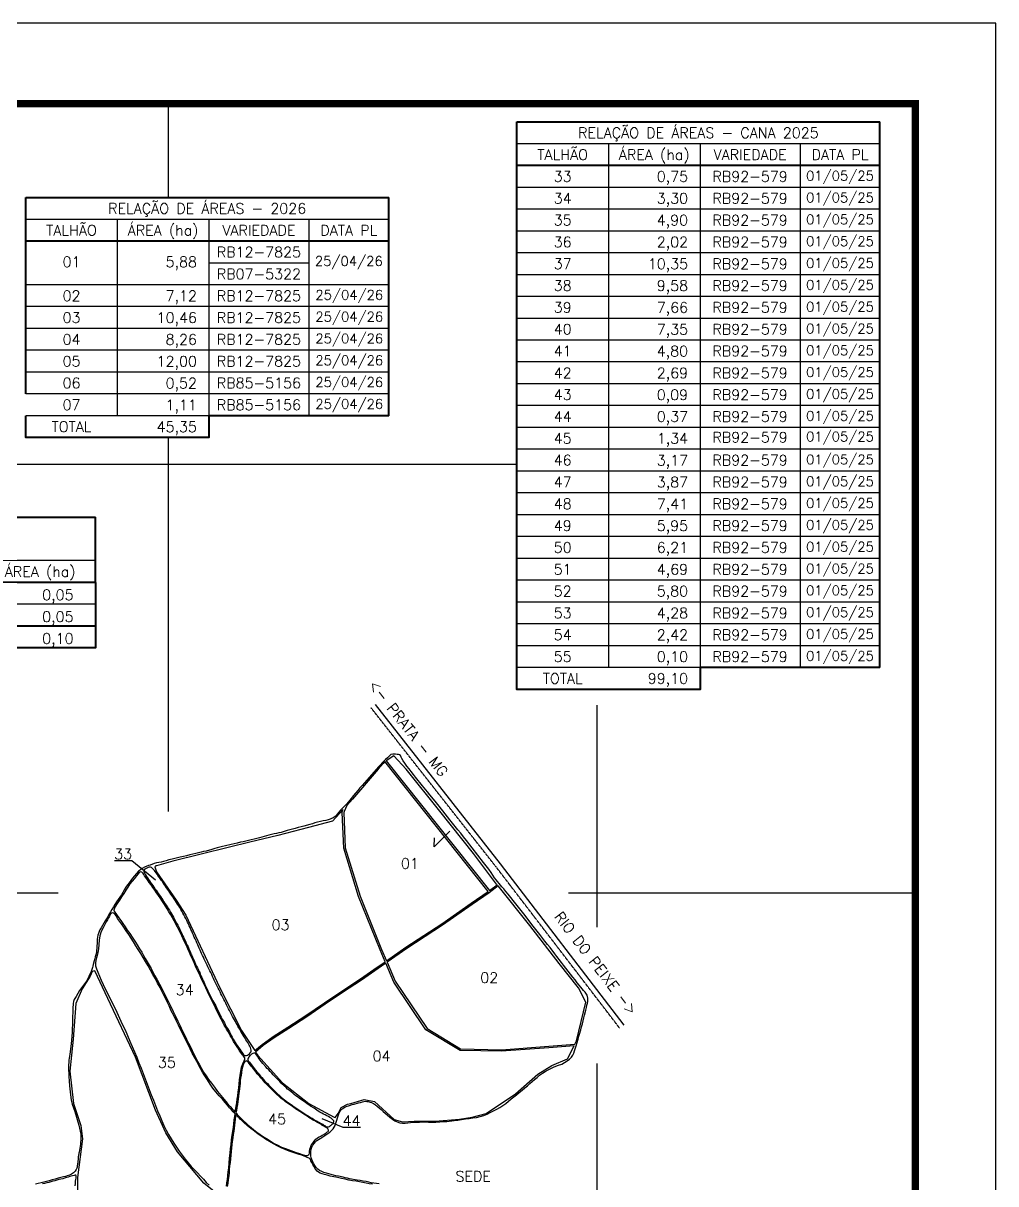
# Model space of a CAD drawing. Header units: millimetres. Extents: x 729593 to 732743, y 7839267 to 7843722.
# Drawn here: x 730929 to 732743, y 7841558 to 7843722 of the extents above; entities that cross this region are included whole.
import ezdxf
from ezdxf.enums import TextEntityAlignment as Align

# ---------------------------------------------------------------- set-up
doc = ezdxf.new("R2010")
doc.units = ezdxf.units.MM
doc.linetypes.add('HIDDEN', pattern=[0.375, 0.25, -0.125])
doc.linetypes.add('LIN0', pattern=[0])
for name, color, linetype in [('0114001001', 1, 'Continuous'), ('0114001001001', 5, 'Continuous'), ('0114001001002', 5, 'Continuous'), ('0114001001003', 5, 'Continuous'), ('0114001001004', 5, 'Continuous'), ('0114001001005', 5, 'Continuous'), ('0114001001033', 5, 'Continuous'), ('0114001001034', 5, 'Continuous'), ('0114001001035', 5, 'Continuous'), ('0114001001037', 5, 'Continuous'), ('0114001001044', 5, 'Continuous'), ('0114001001045', 5, 'Continuous'), ('0114001001046', 5, 'Continuous'), ('ESTRADA', 1, 'HIDDEN'), ('MALHA', 8, 'Continuous'), ('MARGEM', 5, 'Continuous'), ('QUADRO_DE_AREAS_CANA_2025', 7, 'Continuous'), ('QUADRO_DE_AREAS_CANA_ANTIGA', 7, 'Continuous'), ('QUADRO_DE_AREAS_COMPLEMENTARES', 7, 'Continuous'), ('TEXTO', 7, 'Continuous')]:
    doc.layers.add(name, color=color, linetype=linetype)
doc.styles.add('ROMANS', font='romans')
doc.styles.add('Simplex', font='simplex.shx')

msp = doc.modelspace()

# ---------------------------------------------------------------- linework, layer by layer
for p, q in [((731725, 7842215.3), (731695.6, 7842185.9)), ((731695.6, 7842185.9), (731696.4, 7842203.1))]:
    msp.add_line(p, q)
at = {"layer": '0114001001', "color": 1}
msp.add_lwpolyline([(731592.9, 7841557.5), (731588.2, 7841558.3), (731583.3, 7841559), (731578.4, 7841559.6), (731573.6, 7841560.6), (731568.6, 7841561.6), (731563.4, 7841562.6), (731557.9, 7841563.5), (731552.1, 7841564.5), (731537.9, 7841567), (731533.8, 7841567.8), (731529.8, 7841568.8), (731525.8, 7841569.7), (731517, 7841571.6), (731512.5, 7841572.7), (731503.6, 7841574.9), (731499, 7841576), (731494.6, 7841577.3), (731490.2, 7841578.8), (731485.9, 7841580.4), (731482, 7841582.5), (731478.5, 7841585), (731475.4, 7841588.1), (731473, 7841591.4), (731471, 7841594.9), (731469.2, 7841598.7), (731467.6, 7841602.6), (731466.5, 7841606.3), (731465.7, 7841610), (731465.4, 7841613.9), (731465.7, 7841618), (731466.4, 7841622.1), (731467.6, 7841626), (731469.4, 7841629.7), (731471.7, 7841633), (731474.4, 7841635.9), (731477.1, 7841638.4), (731480, 7841640.4), (731483, 7841642.2), (731486.4, 7841644.2), (731490.1, 7841646.5), (731493.7, 7841648.9), (731497.4, 7841651.4), (731501, 7841654.1), (731504.4, 7841656.9), (731507.1, 7841659.9), (731509.3, 7841663.1), (731511.1, 7841666.5), (731511.8, 7841668.7), (731513.1, 7841672.6), (731514.3, 7841676.5), (731515.6, 7841680.3), (731516.8, 7841684.4), (731518, 7841688.2), (731519.1, 7841691), (731520.4, 7841693.3), (731522.1, 7841695.6), (731524.2, 7841697.6), (731527.1, 7841699.5), (731529.9, 7841700.9), (731531.8, 7841701.7), (731533.7, 7841702.3), (731535.9, 7841703.1), (731539.8, 7841704.4), (731542.7, 7841705.2), (731546.3, 7841706.2), (731554.4, 7841708.3), (731558.4, 7841709.4), (731561.9, 7841710.4), (731564.6, 7841711.2), (731567.7, 7841711.5), (731570.3, 7841711.2), (731572.5, 7841710.9), (731574.4, 7841710.6), (731576.3, 7841710.1), (731579.1, 7841709.1), (731582.7, 7841707.4), (731586.2, 7841704.9), (731589.7, 7841702.1), (731593.2, 7841699.2), (731596.6, 7841695.9), (731600.4, 7841692.6), (731604.6, 7841689), (731608.8, 7841685.4), (731613.2, 7841681.8), (731617.7, 7841678.4), (731622.2, 7841675.3), (731627, 7841672.9), (731631.8, 7841671.4), (731636.6, 7841670.6), (731641.5, 7841670.5), (731646.5, 7841671), (731651.5, 7841671.9), (731656.7, 7841672.5), (731668.3, 7841672.8), (731674.2, 7841673), (731679.7, 7841673), (731685.4, 7841672.7), (731691.7, 7841672.6), (731698.8, 7841672.7), (731706.1, 7841673), (731712.8, 7841673.5), (731719.3, 7841674), (731732.8, 7841675.5), (731740, 7841676.5), (731747, 7841677.6), (731754.1, 7841678.6), (731761.1, 7841679.4), (731768.1, 7841680.3), (731775, 7841681.4), (731781.8, 7841683), (731788.3, 7841684.9), (731794.4, 7841687.4), (731800.4, 7841690.3), (731806.3, 7841693.7), (731812.4, 7841696.9), (731818.2, 7841700.1), (731823.9, 7841703.7), (731829.3, 7841707.6), (731834.7, 7841711.7), (731839.6, 7841716), (731844.3, 7841720), (731849.1, 7841723.6), (731854.1, 7841727.6), (731859.6, 7841732.2), (731865.1, 7841736.5), (731869.9, 7841740.6), (731874.1, 7841744.6), (731878.4, 7841748.3), (731882.9, 7841752.2), (731887.6, 7841756), (731892.5, 7841759.9), (731897.6, 7841763.7), (731903, 7841767.2), (731908.2, 7841770.3), (731913.4, 7841772.9), (731918.1, 7841775), (731922.8, 7841776.7), (731927.9, 7841778.7), (731933.6, 7841781), (731939.1, 7841783.7), (731944.1, 7841786.7), (731948.4, 7841790), (731951.9, 7841793.7), (731954.6, 7841797.6), (731956.5, 7841801.3), (731957.7, 7841805.6), (731960.9, 7841815.2), (731962.3, 7841821.2), (731964.2, 7841827.1), (731965.9, 7841833), (731967.5, 7841838.8), (731969.1, 7841844.6), (731970.7, 7841850.3), (731972.3, 7841856), (731973.6, 7841861.7), (731974.8, 7841867.2), (731976, 7841872.2), (731978.5, 7841881.6), (731979.7, 7841886.3), (731980.6, 7841890.8), (731981.5, 7841894.2), (731982.6, 7841897.5), (731982.5, 7841903.9), (731981.3, 7841909.7), (731977.7, 7841915.2), (731976.1, 7841916.4), (731974.3, 7841918.3), (731971.9, 7841921), (731969.2, 7841924.2), (731966, 7841928), (731962.4, 7841932.6), (731958.5, 7841937.8), (731954.4, 7841943.2), (731950.1, 7841948.8), (731945.6, 7841954.4), (731941.1, 7841960), (731936.8, 7841965.2), (731933, 7841970.5), (731928.9, 7841975.9), (731924.8, 7841981.4), (731920.6, 7841986.8), (731912.1, 7841998.2), (731907.3, 7842004.2), (731902.5, 7842010.3), (731892.9, 7842022.4), (731883.1, 7842035.1), (731878.1, 7842041.5), (731873.1, 7842048), (731862.9, 7842060.9), (731852.9, 7842073.8), (731848.1, 7842079.9), (731843.4, 7842085.7), (731838.7, 7842091.8), (731834, 7842097.7), (731829.6, 7842103.1), (731825.6, 7842107.5), (731822.2, 7842111.2), (731819.4, 7842114.6), (731816.8, 7842118), (731814.2, 7842121.2), (731811.5, 7842124.5), (731808.6, 7842128.3), (731801.8, 7842138.3), (731797.5, 7842144.2), (731792.9, 7842150.5), (731787.9, 7842157), (731766.4, 7842184.4), (731755.8, 7842198.1), (731750.6, 7842204.8), (731745.3, 7842211.5), (731740, 7842218.1), (731724.9, 7842236.6), (731720.4, 7842242.1), (731716.1, 7842247.7), (731711.6, 7842253.5), (731702.3, 7842265.3), (731697.5, 7842271.3), (731687.7, 7842282.9), (731683, 7842288.7), (731674.1, 7842299.8), (731661, 7842316.1), (731656.9, 7842321.3), (731652.9, 7842326.4), (731648.8, 7842331.5), (731644.8, 7842336.8), (731641.1, 7842341.9), (731637.9, 7842346.6), (731635.5, 7842350.6), (731634, 7842353.6), (731632.7, 7842356.5), (731631.2, 7842357.5), (731629.1, 7842358.1), (731626.5, 7842358.4), (731623.8, 7842358.7), (731621.3, 7842358.8), (731618.6, 7842358.7), (731615.2, 7842358.1), (731611.9, 7842355.3), (731608.4, 7842352.2), (731605.1, 7842349.1), (731601.8, 7842345.9), (731598.7, 7842342.7), (731595.6, 7842339.2), (731591.9, 7842335.2), (731587.6, 7842330.4), (731583.3, 7842325.5), (731574.7, 7842315.7), (731570.4, 7842310.7), (731561.6, 7842300.7), (731557.3, 7842295.9), (731553.1, 7842291.1), (731548.9, 7842286.3), (731545, 7842281.7), (731538.3, 7842273.4), (731535.5, 7842269.5), (731532.5, 7842266), (731529, 7842262.5), (731525.2, 7842258.7), (731521.5, 7842254.9), (731518.1, 7842251), (731515.6, 7842247.7), (731513.1, 7842244.7), (731510.8, 7842242.5), (731509.1, 7842241.3), (731507.2, 7842240.3), (731506.1, 7842239.7), (731504.3, 7842238.7), (731501.6, 7842237.7), (731497.9, 7842236.6), (731493.4, 7842235.4), (731488.5, 7842234.3), (731483.4, 7842233.1), (731478.1, 7842232), (731473.2, 7842230.6), (731468.5, 7842229.3), (731463.6, 7842227.9), (731452.9, 7842224.9), (731447.4, 7842223.4), (731442.1, 7842222), (731436.7, 7842220.5), (731426.2, 7842217.8), (731421.7, 7842216.5), (731417.9, 7842215.3), (731414.1, 7842214.3), (731410.1, 7842213.1), (731405.9, 7842212), (731401.4, 7842211.1), (731397.1, 7842210.3), (731392.2, 7842209.3), (731387.3, 7842207.9), (731382.7, 7842206.7), (731370.2, 7842203.2), (731365.1, 7842201.8), (731359.9, 7842200.7), (731354.6, 7842199.3), (731349.4, 7842197.9), (731344.7, 7842196.8), (731339.7, 7842195.7), (731334.3, 7842194.7), (731328.5, 7842193.2), (731322.6, 7842191.5), (731317, 7842190.2), (731306.2, 7842187.8), (731300.8, 7842186.5), (731295.7, 7842185.2), (731291, 7842184), (731286.3, 7842182.8), (731281.1, 7842181.2), (731270.5, 7842178.3), (731265.5, 7842177.1), (731260.9, 7842176.1), (731256.3, 7842175), (731251.1, 7842173.9), (731245.6, 7842172.3), (731239.7, 7842170.9), (731233.8, 7842169.6), (731227.9, 7842168.2), (731222.2, 7842166.9), (731212, 7842164.5), (731206.7, 7842163.3), (731201, 7842161.8), (731195.6, 7842160.1), (731190.8, 7842158.8), (731186.3, 7842157.8), (731182.2, 7842157), (731178, 7842156), (731173.7, 7842154.8), (731165.9, 7842152.2), (731163, 7842151.3), (731159.5, 7842150.1), (731155.2, 7842148.2), (731151.3, 7842146), (731147.6, 7842143.4), (731144.1, 7842140.5), (731140.6, 7842136.6), (731136.9, 7842132.2), (731133.2, 7842127.6), (731129.8, 7842123.2), (731126.6, 7842119.2), (731123.6, 7842115.3), (731120.4, 7842111), (731117.4, 7842106.2), (731114.8, 7842101.2), (731112.2, 7842096.5), (731109.3, 7842092.1), (731106.4, 7842087.6), (731103.2, 7842083.3), (731100, 7842078.8), (731097.3, 7842074.3), (731094.5, 7842069.5), (731091.8, 7842064.6), (731089.1, 7842059.9), (731086.8, 7842055.7), (731084.5, 7842051.7), (731082.1, 7842047.9), (731079.5, 7842043.7), (731074.4, 7842035), (731072.3, 7842031.2), (731070.7, 7842027.9), (731069.4, 7842024.7), (731068.4, 7842021.4), (731067.6, 7842017.4), (731067.3, 7842013.5), (731067, 7842005.6), (731066.6, 7842001.3), (731066.4, 7841997), (731066.1, 7841992.8), (731065.6, 7841988.8), (731064.6, 7841984.8), (731063.6, 7841981), (731062.4, 7841977), (731061.2, 7841973.3), (731059.5, 7841966.5), (731058.8, 7841963.7), (731058.1, 7841961.3), (731056.2, 7841955.2), (731055, 7841951.8), (731053.6, 7841948.6), (731052.4, 7841945.8), (731050.4, 7841941.1), (731047.2, 7841935.7), (731034.3, 7841918.4), (731027.6, 7841906.7), (731024.1, 7841901.2), (731022.9, 7841897.6), (731022.4, 7841893.6), (731021.9, 7841884.4), (731020.4, 7841839.6), (731018.6, 7841818.6), (731016, 7841799.1), (731014, 7841788.2), (731013.6, 7841775), (731014, 7841757.9), (731015.7, 7841740.3), (731017.2, 7841723.3), (731018.4, 7841714.4), (731020.7, 7841705.9), (731025.5, 7841692.3), (731032.6, 7841666.9), (731036.8, 7841650.2), (731036.9, 7841642.8), (731035.8, 7841631.7), (731033.2, 7841616.7), (731033.1, 7841614.9), (731032.7, 7841612.6), (731032.5, 7841610.7), (731031.8, 7841607.6), (731031.4, 7841604.2), (731031.1, 7841598.7), (731030.8, 7841596.5), (731030.6, 7841594.8), (731030.4, 7841592.8), (731030, 7841590.8), (731029.7, 7841588.8), (731028.9, 7841586.5), (731027.7, 7841584), (731025.9, 7841581.2), (731022.8, 7841578.3), (731019, 7841575.7), (731015.2, 7841573.8), (731011.4, 7841572.4), (731007.8, 7841571.3), (731004, 7841570.3), (730999.4, 7841569.3), (730994.2, 7841568), (730988.8, 7841566.4), (730983.2, 7841564.8), (730977.8, 7841563.1), (730972.6, 7841561.6), (730967.4, 7841560.4), (730962.3, 7841559.1), (730957.3, 7841558), (730952.3, 7841556.8)], dxfattribs=at)
at = {"layer": '0114001001001'}
for points in [[(731606, 7842346.7), (731799.1, 7842104.9), (731813.1, 7842115.5), (731812.2, 7842116.7), (731769.1, 7842173.7), (731706.3, 7842252.8), (731643.2, 7842331.1), (731620.7, 7842355.8)], [(731603.4, 7842345.2), (731600.5, 7842341.6), (731591.4, 7842331), (731543.6, 7842275.1), (731533, 7842263.5), (731527.6, 7842252.1), (731527.1, 7842250), (731530, 7842184.3), (731557.6, 7842094.2), (731597.5, 7841994.9), (731606.6, 7841973.7), (731642.8, 7841998.7), (731709.8, 7842042.6), (731764.7, 7842080.9), (731796.7, 7842103)]]:
    msp.add_lwpolyline(points, close=True, dxfattribs=at)
at = {"layer": '0114001001002'}
msp.add_lwpolyline([(731958.3, 7841818.2), (731961.5, 7841824.5), (731978.9, 7841896.4), (731964.7, 7841923.2), (731929, 7841968.3), (731874.3, 7842039.3), (731815, 7842113.2), (731798.5, 7842100.6), (731766.4, 7842078.5), (731711.4, 7842040.1), (731644.5, 7841996.2), (731607.8, 7841970.9), (731623.1, 7841935.3), (731682.7, 7841847.1), (731745, 7841809.1), (731821.5, 7841807.7), (731909.5, 7841814)], close=True, dxfattribs=at)
at = {"layer": '0114001001003'}
msp.add_lwpolyline([(731604.1, 7841971.9), (731594.7, 7841993.8), (731554.7, 7842093.2), (731527, 7842183.8), (731524.1, 7842250.3), (731524.8, 7842253.1), (731526.1, 7842256), (731506.1, 7842234), (731461.2, 7842222.2), (731404.2, 7842207.4), (731352.1, 7842194.6), (731311.4, 7842184.7), (731261.2, 7842172.3), (731208.5, 7842159.3), (731177.9, 7842150.9), (731176.7, 7842150.5), (731174.7, 7842148.8), (731177.6, 7842139.3), (731214.3, 7842086.8), (731232.5, 7842058.6), (731295.1, 7841924.2), (731336.6, 7841843.3), (731360.9, 7841805.9), (731374.8, 7841817.7), (731395.7, 7841832.1), (731422.8, 7841849.5), (731456.6, 7841871.3), (731490.9, 7841895.3), (731523.3, 7841916.9), (731558.3, 7841939.7), (731589.5, 7841961.9)], close=True, dxfattribs=at)
at = {"layer": '0114001001004'}
msp.add_lwpolyline([(731956.8, 7841815.1), (731909.8, 7841811), (731821.5, 7841804.7), (731744.1, 7841806.2), (731680.5, 7841844.9), (731620.4, 7841933.9), (731605.3, 7841969.1), (731591.2, 7841959.4), (731560, 7841937.2), (731524.9, 7841914.4), (731492.6, 7841892.9), (731458.2, 7841868.9), (731424.5, 7841847), (731397.3, 7841829.6), (731376.7, 7841815.3), (731362.6, 7841803.4), (731367, 7841796.7), (731412.7, 7841746.2), (731461.9, 7841707.2), (731508.9, 7841681.8), (731511.1, 7841681.5), (731516.4, 7841688.7), (731518.5, 7841692.4), (731522.5, 7841700.1), (731534.3, 7841706.4), (731540.3, 7841707.3), (731564.9, 7841714.8), (731584.7, 7841710.9), (731621.2, 7841677.8), (731636.9, 7841673.4), (731658.7, 7841674.3), (731697.8, 7841674.3), (731742.9, 7841678.4), (731766.9, 7841681.6), (731792.8, 7841688.6), (731847.2, 7841725.2), (731889.1, 7841761.8), (731915, 7841778), (731944.4, 7841790.4)], close=True, dxfattribs=at)
at = {"layer": '0114001001005'}
msp.add_lwpolyline([(731297.7, 7841533.1), (731266.3, 7841558.8), (731216.7, 7841617.4), (731195.3, 7841652.4), (731175.8, 7841695), (731138.3, 7841793.8), (731086.9, 7841903), (731062.4, 7841954.5), (731057.5, 7841953.8), (731054.1, 7841944.7), (731038.9, 7841921.2), (731027.2, 7841894.1), (731022.3, 7841827.4), (731016.3, 7841767.7), (731023.1, 7841707.5), (731036.7, 7841666), (731040, 7841641.2), (731030.6, 7841569), (731029.5, 7841508.5)], dxfattribs=at)
at = {"layer": '0114001001033'}
msp.add_lwpolyline([(731347.4, 7841797.3), (731349.3, 7841798.7), (731351.1, 7841800.2), (731352.6, 7841801.8), (731353.7, 7841803.3), (731354.4, 7841804.9), (731354.5, 7841807), (731354, 7841809.4), (731353.2, 7841811.5), (731352.4, 7841813), (731351.6, 7841814.5), (731350.6, 7841816.4), (731349.3, 7841818.6), (731347.9, 7841821), (731346.2, 7841823.5), (731344.5, 7841826.2), (731342.9, 7841829), (731341.2, 7841831.8), (731339.3, 7841834.9), (731337.5, 7841837.9), (731335.8, 7841840.7), (731334.3, 7841843.4), (731332.9, 7841845.9), (731331.4, 7841848.5), (731329.7, 7841851.5), (731328.1, 7841854.6), (731326.5, 7841857.4), (731324.9, 7841860.4), (731323.2, 7841863.3), (731321.5, 7841866.5), (731319.6, 7841869.9), (731317.8, 7841873.4), (731315.8, 7841877.1), (731313.9, 7841880.7), (731312.1, 7841884.2), (731310.4, 7841887.8), (731308.6, 7841891.2), (731306.9, 7841894.7), (731305.2, 7841898.1), (731303.4, 7841901.6), (731301.5, 7841905.1), (731299.7, 7841908.6), (731298, 7841912.1), (731296.3, 7841915.6), (731294.6, 7841919.1), (731292.7, 7841922.7), (731290.8, 7841926.3), (731289, 7841930), (731287.3, 7841933.6), (731285.5, 7841937.1), (731283.9, 7841940.7), (731282.4, 7841944.3), (731280.7, 7841947.9), (731279, 7841951.5), (731277.2, 7841955), (731275.5, 7841958.6), (731273.7, 7841962.1), (731272, 7841965.6), (731270.3, 7841969.1), (731268.6, 7841972.7), (731266.9, 7841976.3), (731265.2, 7841980.1), (731263.5, 7841983.6), (731261.9, 7841986.9), (731260.4, 7841990.2), (731258.9, 7841993.6), (731257.5, 7841996.9), (731256.1, 7842000.1), (731254.7, 7842003.4), (731253.2, 7842006.9), (731251.6, 7842010.5), (731250, 7842014.2), (731248.3, 7842017.9), (731246.8, 7842021.6), (731245.1, 7842025.3), (731243.5, 7842028.8), (731241.9, 7842032.2), (731240.4, 7842035.6), (731238.8, 7842039), (731237.2, 7842042.4), (731235.6, 7842045.7), (731234.1, 7842049), (731232.5, 7842052.4), (731230.8, 7842055.8), (731228.9, 7842059), (731227, 7842062.4), (731225, 7842065.9), (731223, 7842069.4), (731221.1, 7842072.8), (731219.2, 7842076), (731217.2, 7842079.1), (731215.1, 7842082.3), (731212.9, 7842085.6), (731210.7, 7842088.9), (731208.6, 7842092), (731206.5, 7842095.1), (731204.6, 7842097.9), (731202.6, 7842100.8), (731200.5, 7842103.8), (731198.4, 7842106.9), (731196.4, 7842109.8), (731194.4, 7842112.6), (731192.6, 7842115.3), (731190.7, 7842118.2), (731188.7, 7842121.2), (731186.6, 7842124.1), (731184.5, 7842127), (731182.5, 7842129.8), (731180.5, 7842132.5), (731178.7, 7842135.2), (731177, 7842137.6), (731175.4, 7842139.8), (731173.8, 7842141.9), (731172.2, 7842143.6), (731170.9, 7842145.2), (731169.6, 7842146.6), (731168.3, 7842147.5), (731166.8, 7842148.1), (731165.3, 7842148.4), (731163.7, 7842148.2), (731162.2, 7842147.7), (731158.7, 7842146), (731156.7, 7842144.7), (731155, 7842143.8), (731154.5, 7842142.8), (731154.1, 7842141.7), (731154.1, 7842141.1), (731154.1, 7842140.1), (731154.7, 7842138.4), (731155.7, 7842136.5), (731157.2, 7842134), (731158.9, 7842131), (731160.8, 7842128.2), (731162.7, 7842125.4), (731164.6, 7842122.7), (731166.6, 7842119.8), (731168.7, 7842117), (731170.7, 7842114), (731172.8, 7842111), (731174.9, 7842108), (731177, 7842105.1), (731179.1, 7842102.2), (731181.1, 7842099.3), (731183.2, 7842096.2), (731185.2, 7842093.2), (731187.2, 7842090.1), (731189.3, 7842087), (731191.5, 7842083.8), (731193.6, 7842080.5), (731195.7, 7842077.3), (731197.7, 7842074.1), (731199.7, 7842070.9), (731201.7, 7842067.8), (731203.6, 7842064.5), (731205.6, 7842061.1), (731207.5, 7842057.8), (731209.3, 7842054.7), (731211.2, 7842051.3), (731213.1, 7842047.7), (731215.3, 7842043.8), (731217.3, 7842039.9), (731219.2, 7842036.1), (731221.3, 7842032.2), (731223.1, 7842028.4), (731224.9, 7842024.7), (731226.5, 7842021), (731228.3, 7842017.4), (731230, 7842013.9), (731231.7, 7842010.2), (731233.4, 7842006.6), (731235.1, 7842002.9), (731236.7, 7841999.3), (731238.1, 7841995.7), (731239.7, 7841992.2), (731240.9, 7841989), (731242, 7841986.6), (731242.9, 7841984.6), (731243.6, 7841983.1), (731244.7, 7841980.5), (731245.9, 7841977.9), (731247.8, 7841973.9), (731249.3, 7841970.5), (731250.7, 7841967.2), (731252.4, 7841963.5), (731254, 7841960.3), (731255.4, 7841957.9), (731256.3, 7841955.9), (731257.3, 7841953.7), (731258.4, 7841951.4), (731259.3, 7841948.8), (731260.6, 7841945.6), (731262.2, 7841942.3), (731263.7, 7841939), (731265.1, 7841936.1), (731266.7, 7841933.1), (731268.2, 7841929.6), (731269.8, 7841925.7), (731271.7, 7841921.8), (731273.7, 7841917.8), (731275.6, 7841913.9), (731277.5, 7841910.2), (731279.2, 7841906.5), (731280.9, 7841902.8), (731282.7, 7841899.1), (731284.6, 7841895.5), (731286.5, 7841892.4), (731288.2, 7841889.4), (731289.8, 7841886.2), (731291.5, 7841882.7), (731293.3, 7841878.9), (731295.1, 7841875.4), (731296.8, 7841871.8), (731298.5, 7841868.3), (731300.4, 7841864.8), (731302.5, 7841861), (731304.3, 7841857.5), (731305.8, 7841854.7), (731307.1, 7841852.4), (731308.5, 7841850), (731310.2, 7841847.2), (731312, 7841844.2), (731313.8, 7841840.9), (731315.5, 7841837.4), (731317.3, 7841834), (731319.1, 7841830.8), (731320.9, 7841827.6), (731322.7, 7841824.5), (731324.7, 7841821.3), (731326.6, 7841818.3), (731328.5, 7841815.3), (731330.6, 7841812.1), (731332.9, 7841808.7), (731334.9, 7841805.5), (731336.8, 7841803), (731338.2, 7841801.1), (731339.3, 7841799.6), (731340.5, 7841798.2), (731342, 7841797.1), (731343.9, 7841796.7), (731345.5, 7841796.7)], close=True, dxfattribs=at)
at = {"layer": '0114001001034'}
msp.add_lwpolyline([(731342.3, 7841788.5), (731342.5, 7841789.8), (731342.6, 7841791), (731342.5, 7841791.7), (731342.3, 7841792.5), (731342, 7841793), (731340.5, 7841795.2), (731339.4, 7841796.8), (731338.4, 7841798.1), (731336.8, 7841800), (731334.6, 7841803.1), (731332, 7841807), (731329.3, 7841811), (731326.8, 7841814.8), (731324.2, 7841818.7), (731321.6, 7841822.7), (731319.5, 7841826.6), (731317.4, 7841830.4), (731315.2, 7841834.2), (731313.1, 7841838.1), (731310.9, 7841842), (731308.4, 7841846.1), (731306.2, 7841849.9), (731304.2, 7841853.6), (731302.2, 7841857.2), (731300.2, 7841860.9), (731298.2, 7841864.8), (731296.2, 7841868.8), (731294.1, 7841872.9), (731292, 7841877.1), (731289.9, 7841881.3), (731287.8, 7841885.6), (731285.8, 7841889.9), (731283.5, 7841894.3), (731281, 7841899.2), (731278.4, 7841904.7), (731275.5, 7841910.4), (731272.7, 7841916.5), (731269.8, 7841922.8), (731266.7, 7841929.3), (731263.7, 7841935.8), (731260.6, 7841942.4), (731257.7, 7841948.9), (731254.5, 7841955.2), (731251.4, 7841961.8), (731248.8, 7841968.4), (731246.2, 7841974.2), (731243.7, 7841979.5), (731241.3, 7841984.3), (731239.2, 7841989.1), (731236.9, 7841994.2), (731234.7, 7841999.2), (731232.4, 7842003.9), (731230, 7842008.9), (731227.6, 7842014.3), (731225, 7842020), (731222.3, 7842025.6), (731219.7, 7842031), (731216.9, 7842036.4), (731213.9, 7842041.9), (731210.7, 7842047.8), (731207.6, 7842053.8), (731204.3, 7842059.5), (731201, 7842065.1), (731197.8, 7842070.6), (731194.5, 7842075.6), (731191.2, 7842080.6), (731187.8, 7842086), (731184.4, 7842090.8), (731181.2, 7842095.6), (731178, 7842100.5), (731174.4, 7842105.5), (731170.9, 7842110.4), (731167.6, 7842115.1), (731164.3, 7842119.8), (731160.7, 7842124.8), (731157.6, 7842129.2), (731155.5, 7842132.2), (731154.1, 7842134.4), (731152.9, 7842136.4), (731151.7, 7842137.8), (731150.2, 7842138.9), (731148.2, 7842139.2), (731145.6, 7842138.4), (731143.3, 7842135.9), (731140.4, 7842131.9), (731136.5, 7842127.2), (731132.3, 7842122.2), (731128.2, 7842116.8), (731124.4, 7842111.1), (731120.6, 7842105.1), (731116.7, 7842099.1), (731112.6, 7842093.1), (731108.5, 7842086.8), (731104.3, 7842080.4), (731100.2, 7842073.8), (731099.6, 7842071.5), (731099.2, 7842071), (731098.8, 7842070.4), (731098.6, 7842069.8), (731098.5, 7842069.1), (731098.4, 7842068.5), (731098.4, 7842067.6), (731098.9, 7842066.3), (731100, 7842064.3), (731101.8, 7842061.6), (731104.6, 7842057.8), (731107.4, 7842053.8), (731111, 7842048.9), (731115, 7842043.1), (731119.1, 7842036.9), (731123.2, 7842030.6), (731128, 7842024.6), (731132.4, 7842017.7), (731137.2, 7842010.3), (731141.8, 7842003.1), (731146.1, 7841996.1), (731150.1, 7841989.6), (731153.2, 7841983.4), (731156.5, 7841977.7), (731160.3, 7841971.6), (731164.1, 7841965.5), (731167.6, 7841959.2), (731171.1, 7841952.6), (731174.8, 7841945.6), (731178.9, 7841938), (731183.2, 7841930), (731187.7, 7841921.8), (731192, 7841913.4), (731196, 7841905), (731200.2, 7841896.7), (731204.5, 7841888.1), (731208.8, 7841879.1), (731213.1, 7841870.2), (731217.5, 7841861.2), (731221.8, 7841852.1), (731225.8, 7841843.5), (731229.9, 7841835.4), (731233.6, 7841827.4), (731237.4, 7841820), (731240.9, 7841812.9), (731244.3, 7841806), (731247.5, 7841799.1), (731250.9, 7841792.4), (731254.5, 7841785.8), (731258.1, 7841779.3), (731261.6, 7841772.6), (731265.3, 7841765.8), (731270.1, 7841759.1), (731274.9, 7841752.2), (731280.2, 7841745.1), (731285.8, 7841737.6), (731291.8, 7841730), (731298, 7841722.5), (731303.9, 7841714.8), (731309.7, 7841707.7), (731315, 7841701.7), (731318.8, 7841697.4), (731321.4, 7841694.6), (731322.8, 7841693), (731323.7, 7841692.1), (731324.5, 7841691.3), (731326.4, 7841702.4), (731327.4, 7841708.8), (731328.3, 7841715.2), (731329.5, 7841721.7), (731330.4, 7841728.8), (731331.1, 7841736.3), (731331.9, 7841744), (731332.8, 7841751.7), (731333.9, 7841759.7), (731335, 7841767.7), (731336.6, 7841775), (731338.7, 7841781.2), (731340.9, 7841785.9)], close=True, dxfattribs=at)
at = {"layer": '0114001001035'}
msp.add_lwpolyline([(731308.4, 7841553.4), (731309.2, 7841559.2), (731309.9, 7841565.7), (731310.8, 7841572.8), (731311.6, 7841580.1), (731312.4, 7841587.6), (731313.2, 7841596.1), (731314, 7841605.3), (731315, 7841614.4), (731315.8, 7841622.8), (731316.8, 7841631), (731317.8, 7841639.6), (731319, 7841648.1), (731320.3, 7841655.7), (731321.1, 7841662.5), (731322, 7841669.3), (731322.8, 7841676.6), (731323.7, 7841683.4), (731324.3, 7841688.2), (731322.9, 7841689.7), (731320.8, 7841692), (731317.6, 7841695.4), (731313.8, 7841699.4), (731310, 7841704), (731305.6, 7841709.2), (731300.6, 7841715.2), (731294.8, 7841721.7), (731288.7, 7841728.8), (731283, 7841736.1), (731277.8, 7841743.6), (731272.6, 7841751.2), (731267.8, 7841758.8), (731263.6, 7841765.9), (731259.7, 7841772.8), (731256.1, 7841779.6), (731252.7, 7841786.5), (731248.8, 7841793.5), (731244.5, 7841801.1), (731240.3, 7841809.4), (731236, 7841817.9), (731231.7, 7841826.7), (731227.6, 7841835.5), (731223.2, 7841844.4), (731218.9, 7841853.3), (731214.4, 7841862.3), (731210, 7841871.4), (731205.4, 7841880.4), (731201.1, 7841889.4), (731196.8, 7841898.2), (731192.6, 7841906.8), (731188.6, 7841915.4), (731184.3, 7841923.6), (731179.8, 7841931.9), (731175.6, 7841940.1), (731171.2, 7841948.2), (731166.7, 7841956.3), (731162, 7841964.2), (731157.4, 7841972), (731153.1, 7841979.7), (731148.5, 7841987.2), (731143.8, 7841994.4), (731139.4, 7842001.7), (731135, 7842008.9), (731130.5, 7842015.8), (731126, 7842022.7), (731121.4, 7842029.5), (731117, 7842036.1), (731112.7, 7842042.2), (731108.6, 7842047.6), (731105.3, 7842052.5), (731102.9, 7842056.5), (731100.8, 7842059.6), (731099.3, 7842061.4), (731097.6, 7842062.5), (731095.7, 7842062.9), (731093.7, 7842062.5), (731091.6, 7842060), (731089.9, 7842056.7), (731088.1, 7842053.4), (731086.3, 7842050.1), (731084.1, 7842046.5), (731081.2, 7842041.4), (731078, 7842035.1), (731074.8, 7842027.9), (731072.3, 7842020.3), (731071, 7842012.3), (731070.4, 7842003.9), (731069.5, 7841995.9), (731068.3, 7841989.1), (731067, 7841983.4), (731065.7, 7841978.8), (731064.5, 7841974.2), (731063.8, 7841969.5), (731064.1, 7841963.9), (731065.6, 7841958.5), (731068.2, 7841952.1), (731071.3, 7841945.1), (731074.5, 7841937.7), (731078.3, 7841929.4), (731082.8, 7841920), (731087.9, 7841909.7), (731093.1, 7841898.9), (731098.5, 7841888.3), (731103.7, 7841877.6), (731108.7, 7841866.5), (731113.9, 7841855.4), (731119, 7841844.5), (731123.7, 7841834), (731128.2, 7841823.7), (731132.6, 7841813.8), (731136.8, 7841803.8), (731141, 7841793.6), (731144.9, 7841783.4), (731148.9, 7841773.2), (731152.7, 7841763.1), (731156.4, 7841753.1), (731160.3, 7841743.2), (731164.2, 7841733.2), (731168, 7841723.3), (731172, 7841713.3), (731175.9, 7841703.5), (731179.7, 7841693.7), (731183.7, 7841684.4), (731187.6, 7841675.2), (731191.7, 7841666.5), (731195.9, 7841657.9), (731200.4, 7841649.3), (731205.3, 7841641.2), (731210.2, 7841633.4), (731215.3, 7841625.9), (731220.3, 7841618.3), (731225.6, 7841610.8), (731231, 7841603.5), (731236.8, 7841596.6), (731242.6, 7841590.1), (731248.3, 7841584), (731254.3, 7841578), (731260.1, 7841572.1), (731265.5, 7841565.9), (731270.7, 7841560), (731275.8, 7841554.7)], dxfattribs=at)
at = {"layer": '0114001001037'}
msp.add_lwpolyline([(731026.2, 7841553.7), (731026.5, 7841558.3), (731026.9, 7841562.3), (731027.4, 7841565.6), (731027.8, 7841568.2), (731028, 7841569.8), (731028.1, 7841571.3), (731027.9, 7841572.6), (731027.4, 7841573.6), (731026.2, 7841573.9), (731023.9, 7841573.3), (731021.3, 7841572.6), (731018.7, 7841571.8), (731016, 7841570.9), (731013.1, 7841570), (731009.8, 7841569.1), (731006.3, 7841568.2), (731002.7, 7841567.1), (730999, 7841566.2), (730995.4, 7841565.3), (730991.8, 7841564.4), (730988.1, 7841563.3), (730984.4, 7841562.3), (730980.6, 7841561.1), (730976.7, 7841560.1), (730972.9, 7841559.2), (730969, 7841558.3), (730965.2, 7841557.4)], dxfattribs=at)
at = {"layer": '0114001001044'}
msp.add_lwpolyline([(731362.2, 7841800.6), (731361, 7841801.2), (731359.5, 7841801.3), (731357.7, 7841800.9), (731356, 7841800), (731354.9, 7841799.3), (731354.5, 7841799), (731353.7, 7841798.4), (731353, 7841797.7), (731352, 7841796.7), (731350.7, 7841795.1), (731349.7, 7841793.6), (731348.9, 7841792), (731348.4, 7841790.5), (731348.4, 7841789), (731348.7, 7841787.7), (731349.6, 7841786.1), (731351.1, 7841784.3), (731355.2, 7841779.4), (731357.1, 7841777), (731358.9, 7841774.6), (731362.6, 7841769.3), (731364.8, 7841766.7), (731367.1, 7841764.1), (731369.4, 7841761.3), (731371.8, 7841758.5), (731374.3, 7841755.6), (731376.9, 7841752.7), (731379.4, 7841749.7), (731382, 7841747), (731384.7, 7841744.5), (731387.2, 7841741.7), (731389.7, 7841739.1), (731394.7, 7841733.8), (731397.3, 7841731.3), (731399.9, 7841728.9), (731402.5, 7841726.7), (731407.6, 7841721.7), (731410.5, 7841719.3), (731413.5, 7841716.8), (731416.4, 7841714.4), (731419.2, 7841712.2), (731422.3, 7841710), (731425.5, 7841707.7), (731431.7, 7841703.3), (731434.7, 7841701.1), (731437.5, 7841699.2), (731443, 7841695.3), (731445.8, 7841693.6), (731448.7, 7841691.8), (731451.5, 7841690), (731454.3, 7841688.1), (731457.1, 7841686.4), (731459.7, 7841684.7), (731462.3, 7841683), (731465.1, 7841681.4), (731467.9, 7841679.7), (731470.6, 7841678.1), (731473.4, 7841676.5), (731476.3, 7841674.8), (731485, 7841669.8), (731487.8, 7841668.5), (731490, 7841667.2), (731491.5, 7841666.1), (731492.8, 7841665), (731495.1, 7841663.7), (731496, 7841663.6), (731496.9, 7841663.7), (731497.9, 7841663.9), (731498.8, 7841664.1), (731500.2, 7841664.7), (731501.5, 7841665.5), (731502.1, 7841666), (731502.7, 7841666.4), (731503.5, 7841666.9), (731504.3, 7841667.6), (731505.3, 7841668.5), (731506.4, 7841669.6), (731507.4, 7841670.8), (731508.2, 7841671.9), (731508.8, 7841673.6), (731508.3, 7841675.1), (731507.3, 7841676.5), (731505.6, 7841678.2), (731503.5, 7841679.7), (731501.3, 7841681.2), (731498.5, 7841682.8), (731495.5, 7841684.4), (731492.4, 7841686), (731489.2, 7841687.7), (731485.9, 7841689.5), (731482.7, 7841691.4), (731479.6, 7841693.2), (731476.8, 7841695), (731474.3, 7841696.7), (731471.6, 7841698.5), (731465.3, 7841702.5), (731462.1, 7841704.6), (731458.8, 7841706.8), (731455.8, 7841708.9), (731443.7, 7841717.3), (731440.7, 7841719.5), (731437.7, 7841721.8), (731434.8, 7841724), (731431.8, 7841726.4), (731428.8, 7841729), (731425.6, 7841731.6), (731422.4, 7841734.3), (731419.4, 7841736.9), (731416.5, 7841739.7), (731410.6, 7841745.3), (731407.7, 7841748.4), (731404.6, 7841751.5), (731395.5, 7841760.8), (731392.6, 7841763.9), (731389.9, 7841766.9), (731387.2, 7841769.9), (731384.5, 7841772.9), (731382, 7841775.9), (731376.4, 7841782), (731373.7, 7841785), (731371.4, 7841788), (731369.2, 7841790.8), (731367.4, 7841793.4), (731365.9, 7841795.7), (731364.5, 7841797.9), (731363.3, 7841799.7)], close=True, dxfattribs=at)
at = {"layer": '0114001001045'}
msp.add_lwpolyline([(731326.7, 7841694.2), (731325.7, 7841690), (731327, 7841688.6), (731328.5, 7841686.9), (731330.9, 7841684.1), (731333.9, 7841681.3), (731336.9, 7841678.4), (731340.3, 7841675), (731344.3, 7841671.2), (731348.8, 7841667.1), (731354.1, 7841662.8), (731359.4, 7841658.3), (731365.1, 7841653.9), (731371, 7841649.3), (731377.4, 7841645.3), (731384, 7841641.3), (731390.6, 7841637.1), (731397.2, 7841633), (731404.2, 7841629.4), (731411.2, 7841626.1), (731418.5, 7841623.4), (731438.6, 7841615.9), (731444.5, 7841613.8), (731449.7, 7841612), (731454, 7841610.8), (731456.9, 7841610.2), (731459.2, 7841610.1), (731460.7, 7841610.7), (731461.6, 7841611.4), (731462.5, 7841612.5), (731463.1, 7841614.4), (731463.2, 7841615.3), (731463.3, 7841618.6), (731464, 7841622), (731464.9, 7841625.3), (731466.1, 7841628.7), (731467.7, 7841631.8), (731469.8, 7841634.8), (731472.3, 7841637.7), (731475.1, 7841640.6), (731478, 7841643), (731481, 7841644.9), (731484.2, 7841646.5), (731487.1, 7841648.2), (731489.9, 7841649.8), (731492.1, 7841651.3), (731494.1, 7841652.6), (731495.5, 7841653.6), (731496.8, 7841654.6), (731498.2, 7841655.4), (731498.7, 7841656.1), (731498.7, 7841656.8), (731498.7, 7841657.8), (731498.3, 7841658.9), (731497.9, 7841659.6), (731497.2, 7841660.3), (731496.4, 7841661.1), (731495.5, 7841661.7), (731494.4, 7841662.4), (731493, 7841663.2), (731491.7, 7841664), (731490.1, 7841664.8), (731488.4, 7841665.9), (731486.3, 7841667.2), (731484.1, 7841668.6), (731481.7, 7841670), (731479.2, 7841671.4), (731476.6, 7841672.7), (731474.1, 7841674.1), (731471.5, 7841675.6), (731469, 7841677.1), (731466.4, 7841678.6), (731464, 7841680.1), (731461.6, 7841681.7), (731459.2, 7841683.2), (731456.7, 7841684.8), (731454.2, 7841686.5), (731451.7, 7841688.3), (731449.1, 7841689.9), (731446.5, 7841691.5), (731443.9, 7841693.1), (731441.4, 7841694.7), (731439, 7841696.4), (731436.7, 7841698.1), (731434.2, 7841699.8), (731431.6, 7841701.7), (731428.9, 7841703.6), (731426.1, 7841705.6), (731423.3, 7841707.5), (731420.5, 7841709.4), (731417.9, 7841711.3), (731415.2, 7841713.3), (731412.4, 7841715.4), (731409.8, 7841717.5), (731407.3, 7841719.7), (731405.1, 7841721.6), (731402.8, 7841723.6), (731400.4, 7841725.8), (731397.7, 7841728.5), (731395, 7841731.4), (731392, 7841734.3), (731389.1, 7841737.3), (731386.1, 7841740.2), (731383.2, 7841743.2), (731380.5, 7841746.1), (731377.9, 7841749.1), (731375.2, 7841751.9), (731372.7, 7841754.7), (731370.3, 7841757.5), (731368, 7841760.1), (731365.7, 7841762.8), (731363.5, 7841765.7), (731361.4, 7841768.6), (731359.1, 7841771.4), (731356.9, 7841774.2), (731354.6, 7841777), (731352.5, 7841779.7), (731350.6, 7841782.1), (731349.4, 7841783.7), (731348.3, 7841784.9), (731347.6, 7841785.9), (731347, 7841786.3), (731346.2, 7841786.6), (731345.4, 7841786.8), (731344.2, 7841786.5), (731343.1, 7841785.5), (731342.3, 7841784.6), (731341.3, 7841783.1), (731339.7, 7841779.3), (731338.3, 7841775.1), (731337.2, 7841770.2), (731336.3, 7841765), (731335.4, 7841759.6), (731334.7, 7841754.4), (731334.1, 7841749.5), (731333.6, 7841744.7), (731333.2, 7841739.9), (731332.7, 7841735), (731331.9, 7841730.3), (731331.3, 7841725.7), (731330.8, 7841720.8), (731330.2, 7841715.7), (731329.4, 7841710.7), (731328.6, 7841705.3), (731327.7, 7841699.8)], close=True, dxfattribs=at)
at = {"layer": '0114001001046'}
msp.add_lwpolyline([(731580.4, 7841556.6), (731574.7, 7841557.8), (731568.8, 7841559), (731562.7, 7841560.2), (731556.6, 7841561.4), (731550.2, 7841562.3), (731543.5, 7841563.4), (731536.7, 7841564.6), (731529.7, 7841565.9), (731522.6, 7841567.4), (731515.5, 7841569), (731508.5, 7841570.5), (731502, 7841572.1), (731496.1, 7841573.6), (731490.9, 7841575), (731486.5, 7841576.4), (731482.9, 7841577.7), (731479.9, 7841579.3), (731477.4, 7841581.3), (731475.2, 7841584), (731473, 7841587), (731471, 7841590.3), (731469.2, 7841593.7), (731467.4, 7841597.2), (731465.9, 7841600.4), (731465.1, 7841602.9), (731464.6, 7841603.7), (731464, 7841604.3), (731462.6, 7841605.3), (731460.8, 7841606), (731458.7, 7841606.9), (731456.3, 7841608), (731453, 7841609.2), (731448.9, 7841610.8), (731443.7, 7841612.5), (731438.5, 7841614.1), (731432.4, 7841616), (731425.4, 7841618.5), (731418, 7841621.3), (731410.6, 7841624.6), (731403.1, 7841628.2), (731395.8, 7841632.2), (731388.5, 7841636.5), (731381.4, 7841641), (731374.4, 7841645.6), (731367.4, 7841650.3), (731360.6, 7841655.6), (731353.7, 7841660.9), (731347.1, 7841666.3), (731341.5, 7841671.2), (731337.1, 7841675.4), (731334, 7841678.3), (731331.9, 7841680.3), (731330.4, 7841681.8), (731329, 7841683.2), (731327.9, 7841684.2), (731326.8, 7841685.5), (731325.6, 7841686.8), (731325.3, 7841683.8), (731324.7, 7841678.4), (731324.1, 7841672.6), (731323.4, 7841666.9), (731322.6, 7841661.3), (731321.9, 7841655.5), (731320.9, 7841649.4), (731319.9, 7841643.2), (731319, 7841636.7), (731318.2, 7841630.2), (731317.5, 7841623.9), (731317, 7841617.6), (731316.3, 7841611), (731315.6, 7841604.2), (731315, 7841597.5), (731314.2, 7841590.9), (731313.6, 7841584.4), (731313.1, 7841578.3), (731312.5, 7841572.2), (731311.7, 7841565.6), (731310.7, 7841559), (731309.6, 7841552.6)], dxfattribs=at)
at = {"layer": 'ESTRADA'}
msp.add_lwpolyline([(732042, 7841847.6), (731811.7, 7842148.1), (731578.2, 7842445.2)], dxfattribs=at)
at = {"layer": 'ESTRADA', "linetype": 'Continuous'}
msp.add_lwpolyline([(732050, 7841853.7), (731819.6, 7842154.2), (731586, 7842451.3)], dxfattribs=at)
at = {"layer": 'MALHA'}
for points in [[(731200, 7843397.2), (731200, 7843572.4)], [(731200, 7842251.9), (731200, 7842950.4)], [(729743.5, 7842900), (731850.1, 7842900)], [(732000, 7842036.1), (732000, 7842450.1)], [(729743.5, 7842100), (730994.1, 7842100)], [(731946.3, 7842100), (732593.5, 7842100)], [(732000, 7841101.6), (732000, 7841782)]]:
    msp.add_lwpolyline(points, dxfattribs=at)
at = {"layer": 'MARGEM', "color": 174, "linetype": 'LIN0', "flags": 128}
msp.add_lwpolyline([(732743.5, 7839267.4), (732743.5, 7843722.4), (729593.5, 7843722.4), (729593.5, 7839267.4)], close=True, dxfattribs=at)
at = {"layer": 'MARGEM', "color": 174, "linetype": 'LIN0', "const_width": 13.6, "flags": 128}
msp.add_lwpolyline([(732593.5, 7839769), (732593.5, 7843572.4), (729743.5, 7843572.4), (729743.5, 7839769)], close=True, dxfattribs=at)
at = {"layer": 'QUADRO_DE_AREAS_CANA_2025', "color": 174, "linetype": 'ByBlock', "lineweight": 40}
for p, q in [((731850.1, 7842520.5), (731850.1, 7843538.3)), ((731850.1, 7843538.3), (732527.2, 7843538.3)), ((732527.2, 7842520.5), (732527.2, 7843538.3)), ((732527.2, 7843456.9), (731850.1, 7843456.9))]:
    msp.add_line(p, q, dxfattribs=at)
at = {"layer": 'QUADRO_DE_AREAS_CANA_2025', "linetype": 'Continuous'}
for p, q in [((732527.2, 7843497.6), (731850.1, 7843497.6)), ((732020.9, 7843497.6), (732020.9, 7842520.5)), ((732191.7, 7843497.6), (732191.7, 7842520.5)), ((732378.5, 7843497.6), (732378.5, 7842520.5)), ((732527.2, 7843416.2), (731850.1, 7843416.2)), ((732527.2, 7843375.5), (731850.1, 7843375.5)), ((732527.2, 7843334.8), (731850.1, 7843334.8)), ((732527.2, 7843294.1), (731850.1, 7843294.1)), ((732527.2, 7843253.3), (731850.1, 7843253.3)), ((732527.2, 7843212.6), (731850.1, 7843212.6)), ((732527.2, 7843171.9), (731850.1, 7843171.9)), ((732527.2, 7843131.2), (731850.1, 7843131.2)), ((732527.2, 7843090.5), (731850.1, 7843090.5)), ((732527.2, 7843049.8), (731850.1, 7843049.8)), ((732527.2, 7843009.1), (731850.1, 7843009.1)), ((732527.2, 7842968.4), (731850.1, 7842968.4)), ((732527.2, 7842927.7), (731850.1, 7842927.7)), ((732527.2, 7842886.9), (731850.1, 7842886.9)), ((732527.2, 7842846.2), (731850.1, 7842846.2)), ((732527.2, 7842805.5), (731850.1, 7842805.5)), ((732527.2, 7842764.8), (731850.1, 7842764.8)), ((732527.2, 7842724.1), (731850.1, 7842724.1)), ((732527.2, 7842683.4), (731850.1, 7842683.4)), ((732527.2, 7842642.7), (731850.1, 7842642.7)), ((732527.2, 7842602), (731850.1, 7842602)), ((732527.2, 7842561.3), (731850.1, 7842561.3)), ((732191.7, 7842520.5), (731850.1, 7842520.5))]:
    msp.add_line(p, q, dxfattribs=at)
at = {"layer": 'QUADRO_DE_AREAS_CANA_2025', "color": 174, "linetype": 'ByBlock', "lineweight": 40}
msp.add_lwpolyline([(732527.2, 7842520.5), (732191.7, 7842520.5), (732191.7, 7842479.8), (731850.1, 7842479.8), (731850.1, 7842520.5)], dxfattribs=at)
at = {"layer": 'QUADRO_DE_AREAS_CANA_ANTIGA', "color": 174, "linetype": 'ByBlock', "lineweight": 40}
for p, q in [((730933.8, 7843030.8), (730933.8, 7843397.2)), ((730933.8, 7843397.2), (731610.9, 7843397.2)), ((731610.9, 7842990.1), (731610.9, 7843397.2)), ((731610.9, 7843315.8), (730933.8, 7843315.8))]:
    msp.add_line(p, q, dxfattribs=at)
at = {"layer": 'QUADRO_DE_AREAS_CANA_ANTIGA', "linetype": 'Continuous'}
for p, q in [((731610.9, 7843356.5), (730933.8, 7843356.5)), ((731104.6, 7843356.5), (731104.6, 7842990.1)), ((731275.4, 7843356.5), (731275.4, 7842990.1)), ((731462.2, 7843356.5), (731462.2, 7842990.1)), ((731462.2, 7843275.1), (731275.4, 7843275.1)), ((731610.9, 7843234.4), (730933.8, 7843234.4)), ((731610.9, 7843193.7), (730933.8, 7843193.7)), ((731610.9, 7843153), (730933.8, 7843153)), ((731610.9, 7843112.3), (730933.8, 7843112.3)), ((731610.9, 7843071.5), (730933.8, 7843071.5)), ((731610.9, 7843030.8), (730933.8, 7843030.8)), ((731275.4, 7842990.1), (730933.8, 7842990.1))]:
    msp.add_line(p, q, dxfattribs=at)
at = {"layer": 'QUADRO_DE_AREAS_CANA_ANTIGA', "color": 174, "linetype": 'ByBlock', "lineweight": 40}
msp.add_lwpolyline([(731610.9, 7842990.1), (731275.4, 7842990.1), (731275.4, 7842949.4), (730933.8, 7842949.4), (730933.8, 7842990.1)], dxfattribs=at)
at = {"layer": 'QUADRO_DE_AREAS_COMPLEMENTARES', "color": 174, "linetype": 'ByBlock', "lineweight": 40}
for p, q in [((730535.7, 7842801.3), (731064.1, 7842801.3)), ((731064.1, 7842679.2), (731064.1, 7842801.3)), ((731064.1, 7842679.2), (730535.7, 7842679.2)), ((731064.1, 7842679.2), (731064.1, 7842597.8)), ((731064.1, 7842597.8), (730535.7, 7842597.8))]:
    msp.add_line(p, q, dxfattribs=at)
at = {"layer": 'QUADRO_DE_AREAS_COMPLEMENTARES', "linetype": 'Continuous'}
for p, q in [((731064.1, 7842719.9), (730535.7, 7842719.9)), ((731064.1, 7842638.5), (730535.7, 7842638.5))]:
    msp.add_line(p, q, dxfattribs=at)
at = {"layer": 'QUADRO_DE_AREAS_COMPLEMENTARES', "color": 174, "linetype": 'ByBlock', "lineweight": 40}
msp.add_lwpolyline([(731064.1, 7842597.8), (731064.1, 7842557), (730535.7, 7842557), (730535.7, 7842597.8)], dxfattribs=at)
at = {"layer": 'TEXTO', "linetype": 'Continuous'}
for points in [[(731175.7, 7842123.8), (731131.9, 7842160), (731099.3, 7842160)], [(731486.1, 7841679.2), (731525.4, 7841663), (731558.2, 7841663)]]:
    msp.add_lwpolyline(points, dxfattribs=at)

# ---------------------------------------------------------------- texts
at = {"layer": 'QUADRO_DE_AREAS_CANA_2025', "linetype": 'Continuous'}
for s, height, style, p in [('RELAÇÃO DE ÁREAS - CANA 2025', 19.5, 'ROMANS', (732188.7, 7843518)), ('TALHÃO', 19.5, 'ROMANS', (731935.5, 7843477.3)), ('ÁREA (ha)', 19.5, 'ROMANS', (732106.3, 7843477.3)), ('VARIEDADE', 19.5, 'ROMANS', (732285.1, 7843477.3)), ('DATA PL', 19.5, 'Simplex', (732452.9, 7843477.3)), ('33', 19.5, 'ROMANS', (731935.5, 7843436.6)), ('RB92-579', 19.5, 'ROMANS', (732285.1, 7843436.6)), ('01/05/25', 18, 'ROMANS', (732452.8, 7843437.9)), ('34', 19.5, 'ROMANS', (731935.5, 7843395.8)), ('RB92-579', 19.5, 'ROMANS', (732285.1, 7843395.8)), ('01/05/25', 18, 'ROMANS', (732452.8, 7843397.2)), ('01/05/25', 18, 'ROMANS', (732452.8, 7843356.4)), ('35', 19.5, 'ROMANS', (731935.5, 7843355.1)), ('RB92-579', 19.5, 'ROMANS', (732285.1, 7843355.1)), ('01/05/25', 18, 'ROMANS', (732452.8, 7843315.7)), ('36', 19.5, 'ROMANS', (731935.5, 7843314.4)), ('RB92-579', 19.5, 'ROMANS', (732285.1, 7843314.4)), ('37', 19.5, 'ROMANS', (731935.5, 7843273.7)), ('RB92-579', 19.5, 'ROMANS', (732285.1, 7843273.7)), ('01/05/25', 18, 'ROMANS', (732452.8, 7843275)), ('38', 19.5, 'ROMANS', (731935.5, 7843233)), ('RB92-579', 19.5, 'ROMANS', (732285.1, 7843233)), ('01/05/25', 18, 'ROMANS', (732452.8, 7843234.3)), ('39', 19.5, 'ROMANS', (731935.5, 7843192.3)), ('RB92-579', 19.5, 'ROMANS', (732285.1, 7843192.3)), ('01/05/25', 18, 'ROMANS', (732452.8, 7843193.6)), ('40', 19.5, 'ROMANS', (731935.5, 7843151.6)), ('RB92-579', 19.5, 'ROMANS', (732285.1, 7843151.6)), ('01/05/25', 18, 'ROMANS', (732452.8, 7843152.9)), ('41', 19.5, 'ROMANS', (731935.5, 7843110.9)), ('RB92-579', 19.5, 'ROMANS', (732285.1, 7843110.9)), ('01/05/25', 18, 'ROMANS', (732452.8, 7843112.2)), ('42', 19.5, 'ROMANS', (731935.5, 7843070.1)), ('RB92-579', 19.5, 'ROMANS', (732285.1, 7843070.1)), ('01/05/25', 18, 'ROMANS', (732452.8, 7843071.5)), ('01/05/25', 18, 'ROMANS', (732452.8, 7843030.8)), ('43', 19.5, 'ROMANS', (731935.5, 7843029.4)), ('RB92-579', 19.5, 'ROMANS', (732285.1, 7843029.4)), ('01/05/25', 18, 'ROMANS', (732452.8, 7842990)), ('44', 19.5, 'ROMANS', (731935.5, 7842988.7)), ('RB92-579', 19.5, 'ROMANS', (732285.1, 7842988.7)), ('45', 19.5, 'ROMANS', (731935.5, 7842948)), ('RB92-579', 19.5, 'ROMANS', (732285.1, 7842950.1)), ('01/05/25', 18, 'ROMANS', (732452.8, 7842951.4)), ('46', 19.5, 'ROMANS', (731935.5, 7842907.3)), ('RB92-579', 19.5, 'ROMANS', (732285.1, 7842907.3)), ('01/05/25', 18, 'ROMANS', (732452.8, 7842908.6)), ('47', 19.5, 'ROMANS', (731935.5, 7842866.6)), ('RB92-579', 19.5, 'ROMANS', (732285.1, 7842866.6)), ('01/05/25', 18, 'ROMANS', (732452.8, 7842867.9)), ('48', 19.5, 'ROMANS', (731935.5, 7842825.9)), ('RB92-579', 19.5, 'ROMANS', (732285.1, 7842825.9)), ('01/05/25', 18, 'ROMANS', (732452.8, 7842827.2)), ('49', 19.5, 'ROMANS', (731935.5, 7842785.2)), ('RB92-579', 19.5, 'ROMANS', (732285.1, 7842785.2)), ('01/05/25', 18, 'ROMANS', (732452.8, 7842786.5)), ('50', 19.5, 'ROMANS', (731935.5, 7842744.5)), ('RB92-579', 19.5, 'ROMANS', (732285.1, 7842744.5)), ('01/05/25', 18, 'ROMANS', (732452.8, 7842745.8)), ('51', 19.5, 'ROMANS', (731935.5, 7842703.7)), ('RB92-579', 19.5, 'ROMANS', (732285.1, 7842703.7)), ('01/05/25', 18, 'ROMANS', (732452.8, 7842705.1)), ('01/05/25', 18, 'ROMANS', (732452.8, 7842664.4)), ('52', 19.5, 'ROMANS', (731935.5, 7842663)), ('RB92-579', 19.5, 'ROMANS', (732285.1, 7842663)), ('53', 19.5, 'ROMANS', (731935.5, 7842622.3)), ('RB92-579', 19.5, 'ROMANS', (732285.1, 7842622.3)), ('01/05/25', 18, 'ROMANS', (732452.8, 7842623.6)), ('54', 19.5, 'ROMANS', (731935.5, 7842581.6)), ('RB92-579', 19.5, 'ROMANS', (732285.1, 7842581.6)), ('01/05/25', 18, 'ROMANS', (732452.8, 7842582.9)), ('55', 19.5, 'ROMANS', (731935.5, 7842540.9)), ('RB92-579', 19.5, 'ROMANS', (732285.1, 7842540.9)), ('01/05/25', 18, 'ROMANS', (732452.8, 7842542.2)), ('TOTAL', 19.5, 'ROMANS', (731935.5, 7842500.2))]:
    msp.add_text(s, height=height, dxfattribs=dict(at, style=style)).set_placement(p, align=Align.MIDDLE_CENTER)
at = {"layer": 'QUADRO_DE_AREAS_CANA_2025', "linetype": 'Continuous', "style": 'ROMANS'}
for s, p in [('0,75', (732169.5, 7843426.7)), ('3,30', (732169.5, 7843386)), ('4,90', (732169.5, 7843345.3)), ('2,02', (732169.5, 7843304.6)), ('10,35', (732169.5, 7843263.9)), ('9,58', (732169.5, 7843223.1)), ('7,66', (732169.5, 7843182.4)), ('7,35', (732169.5, 7843141.7)), ('4,80', (732169.5, 7843101)), ('2,69', (732169.5, 7843060.3)), ('0,09', (732169.5, 7843019.6)), ('0,37', (732169.5, 7842978.9)), ('1,34', (732169.5, 7842938.2)), ('3,17', (732169.5, 7842897.4)), ('3,87', (732169.5, 7842856.7)), ('7,41', (732169.5, 7842816)), ('5,95', (732169.5, 7842775.3)), ('6,21', (732169.5, 7842734.6)), ('4,69', (732169.5, 7842693.9)), ('5,80', (732169.5, 7842653.2)), ('4,28', (732169.5, 7842612.5)), ('2,42', (732169.5, 7842571.8)), ('0,10', (732169.5, 7842531)), ('99,10', (732169.5, 7842490.3))]:
    msp.add_text(s, height=19.5, dxfattribs=at).set_placement(p, align=Align.RIGHT)
at = {"layer": 'QUADRO_DE_AREAS_CANA_ANTIGA', "linetype": 'Continuous', "style": 'ROMANS'}
for s, height, p in [('RELAÇÃO DE ÁREAS - 2026', 19.5, (731272.3, 7843376.9)), ('TALHÃO', 19.5, (731019.2, 7843336.2)), ('ÁREA (ha)', 19.5, (731190, 7843336.2)), ('VARIEDADE', 19.5, (731368.8, 7843336.2)), ('DATA PL', 19.5, (731536.5, 7843336.2)), ('RB12-7825', 19.5, (731368.8, 7843295.5)), ('01', 19.5, (731019.2, 7843277.4)), ('25/04/26', 18, (731536.5, 7843278.7)), ('RB07-5322', 19.5, (731368.8, 7843254.7)), ('02', 19.5, (731019.2, 7843214)), ('RB12-7825', 19.5, (731368.8, 7843214)), ('25/04/26', 18, (731537.4, 7843215.7)), ('03', 19.5, (731019.2, 7843173.3)), ('RB12-7825', 19.5, (731368.8, 7843173.3)), ('25/04/26', 18, (731537.4, 7843175)), ('04', 19.5, (731019.2, 7843132.6)), ('RB12-7825', 19.5, (731368.8, 7843132.6)), ('25/04/26', 18, (731537.4, 7843134.3)), ('05', 19.5, (731019.2, 7843091.9)), ('RB12-7825', 19.5, (731368.8, 7843091.9)), ('25/04/26', 18, (731537.4, 7843093.6)), ('25/04/26', 18, (731537.4, 7843052.9)), ('06', 19.5, (731019.2, 7843051.2)), ('RB85-5156', 19.5, (731368.8, 7843051.2)), ('25/04/26', 18, (731537.4, 7843012.2)), ('07', 19.5, (731019.2, 7843010.5)), ('RB85-5156', 19.5, (731368.8, 7843010.5)), ('TOTAL', 19.5, (731019.2, 7842969.8))]:
    msp.add_text(s, height=height, dxfattribs=at).set_placement(p, align=Align.MIDDLE_CENTER)
for s, p in [('5,88', (731253.2, 7843267.6)), ('7,12', (731253.2, 7843204.2)), ('10,46', (731253.2, 7843163.5)), ('8,26', (731253.2, 7843122.8)), ('12,00', (731253.2, 7843082)), ('0,52', (731253.2, 7843041.3)), ('1,11', (731253.2, 7843000.6)), ('45,35', (731253.2, 7842959.9))]:
    msp.add_text(s, height=19.5, dxfattribs=at).set_placement(p, align=Align.RIGHT)
at = {"layer": 'QUADRO_DE_AREAS_COMPLEMENTARES', "linetype": 'Continuous', "style": 'ROMANS'}
msp.add_text('ÁREA (ha)', height=19.5, dxfattribs=at).set_placement((730960.7, 7842699.5), align=Align.MIDDLE_CENTER)
for s, p in [('0,05', (731023, 7842646.4)), ('0,05', (731023, 7842605.7)), ('0,10', (731023, 7842564.9))]:
    msp.add_text(s, height=19.5, dxfattribs=at).set_placement(p, align=Align.RIGHT)
at = {"layer": 'TEXTO', "linetype": 'Continuous', "style": 'ROMANS'}
for s, rotation, p in [('<- PRATA - MG', 308.1733, (731587.3, 7842499.9)), ('RIO DO PEIXE ->', 307.4704, (731934.2, 7842067.5))]:
    msp.add_text(s, height=19.5, rotation=rotation, dxfattribs=at).set_placement(p, align=Align.TOP_LEFT)
for s, p in [('33', (731115.5, 7842157.1)), ('34', (731230.3, 7841903.7)), ('35', (731197.2, 7841768.3)), ('45', (731402.7, 7841662.7)), ('44', (731541.7, 7841659.6)), ('SEDE', (731768.5, 7841555.8))]:
    msp.add_text(s, height=19.5, dxfattribs=at).set_placement(p, align=Align.BOTTOM_CENTER)
for s, p in [('01', (731633.8, 7842164.8)), ('03', (731392.4, 7842050.3)), ('02', (731781.8, 7841951.7)), ('04', (731580.9, 7841805.6))]:
    msp.add_text(s, height=19.5, dxfattribs=at).set_placement(p, align=Align.TOP_LEFT)

doc.saveas('drawing.dxf')
